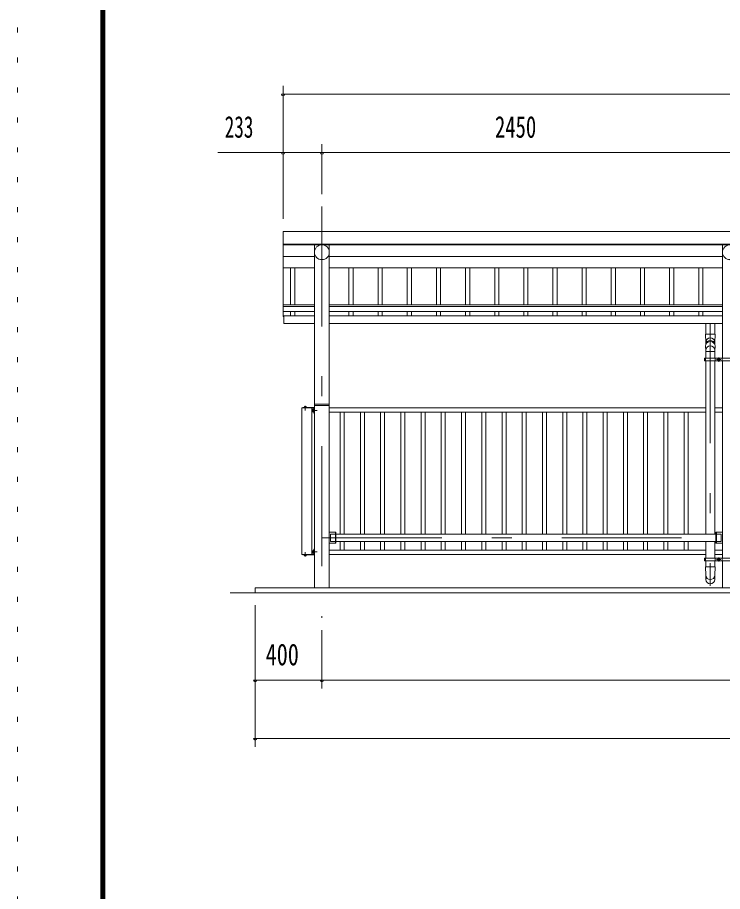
# Model space of a CAD drawing. Units: millimetres, scale not verified. Extents: x -26656 to 26658, y -10500 to 10500.
# Drawn here: x -3042 to 1191, y 0 to 5250 of the extents above; entities that cross this region are included whole.
import ezdxf
from ezdxf.enums import TextEntityAlignment as Align

# ---------------------------------------------------------------- set-up
doc = ezdxf.new("R2010")
doc.units = ezdxf.units.MM
doc.header["$LTSCALE"] = 60
doc.linetypes.add('USER3', pattern=[24, 12, -5, 2, -5])
doc.linetypes.add('USER4', pattern=[3, 0.5, -2.5])
for name, color, linetype, lineweight in [('0-2_1-05BOLD', 7, 'Continuous', 18), ('0-3_1-25CENTER', 3, 'USER3', 18), ('0-4_1-45THIN', 4, 'Continuous', 18), ('0-5_1-55DIM', 3, 'Continuous', 18), ('0-C_F-F1PAPER', 5, 'Continuous', 18), ('0-D_F-E_J_ADD', 5, 'USER4', 18)]:
    doc.layers.add(name, color=color, linetype=linetype, lineweight=lineweight)
doc.styles.add('ＭＳ ゴシック', font='')
doc.styles.get('ＭＳ ゴシック').set_extended_font_data('MS Gothic')

msp = doc.modelspace()

# ---------------------------------------------------------------- linework, layer by layer
at = {"layer": '0-2_1-05BOLD'}
for p, q in [((9218.91, 3888.53), (-1447.09, 3888.53)), ((-1447.09, 3884.46), (9218.91, 3884.46)), ((-1258.64, 1824.67), (-1258.64, 3884.46)), ((-1169.54, 3884.46), (-1169.54, 1824.67)), ((1191.36, 3202.67), (1191.36, 3884.46)), ((-1258.64, 3814.97), (-1447.09, 3814.97)), ((1191.36, 3814.97), (-1169.54, 3814.97)), ((-1447.09, 3745.48), (-1258.64, 3745.48)), ((-1169.54, 3745.48), (1191.36, 3745.48)), ((-1447.09, 3523.86), (-1258.64, 3523.86)), ((1191.36, 3523.86), (-1169.54, 3523.86)), ((-1258.64, 3513.43), (-1447.09, 3513.43)), ((-1258.64, 3483.82), (-1447.09, 3483.82)), ((-1169.54, 3513.43), (1191.36, 3513.43)), ((1191.36, 3483.82), (-1169.54, 3483.82)), ((-1447.09, 3454.91), (-1442.09, 3454.91)), ((-1169.54, 3457.49), (1191.36, 3457.49)), ((1191.36, 3412.49), (-1169.54, 3412.49)), ((1090.41, 3412.49), (1090.41, 3347.34)), ((1145.41, 3347.34), (1145.41, 3412.49)), ((1088.42, 3276.13), (1090.41, 3250.17)), ((1145.41, 3250.17), (1147.41, 3276.01)), ((1088.81, 3202.67), (1088.81, 3186.67)), ((1090.41, 3250.17), (1090.41, 3202.67)), ((1090.41, 3243.22), (1145.41, 3243.22)), ((1145.41, 3202.67), (1145.41, 3250.17)), ((1147.01, 3186.67), (1147.01, 3202.67)), ((1189.76, 3186.67), (1189.76, 3202.67)), ((1082.71, 3194.67), (1088.81, 3194.67)), ((1090.41, 3186.67), (1090.41, 2146.02)), ((1145.41, 2146.02), (1145.41, 3186.67)), ((1191.36, 2002.67), (1191.36, 3186.67)), ((-1334.84, 2904.67), (-1262.84, 2904.67)), ((-1316.53, 2912.97), (-1316.53, 2909.47)), ((-1310.75, 2909.47), (-1310.75, 2912.97)), ((-1274.84, 2024.67), (-1274.84, 2904.67)), ((-1265.44, 2893.42), (-1270.24, 2893.42)), ((-1263.44, 2891.67), (-1265.44, 2889.67)), ((-1265.44, 2887.67), (-1263.44, 2889.67)), ((-1169.54, 2919.67), (-1258.64, 2919.67)), ((-1255.64, 2927.67), (-1172.54, 2927.67)), ((1090.41, 2904.67), (-1169.54, 2904.67)), ((1191.36, 2904.67), (1145.41, 2904.67)), ((-1270.24, 2885.92), (-1265.44, 2885.92)), ((-1169.54, 2879.67), (1090.41, 2879.67)), ((1145.41, 2879.67), (1191.36, 2879.67)), ((-1132.74, 2091.67), (-1132.74, 2157.67)), ((1154.56, 2091.67), (1154.56, 2157.67)), ((-1129.54, 2146.02), (1151.36, 2146.02)), ((1151.36, 2103.32), (-1129.54, 2103.32)), ((1090.41, 2103.32), (1090.41, 2002.67)), ((1145.41, 2002.67), (1145.41, 2103.32)), ((1154.56, 2146.02), (1183.41, 2146.02)), ((-1169.54, 2049.67), (1090.41, 2049.67)), ((1145.41, 2049.67), (1191.36, 2049.67)), ((-1316.53, 2019.87), (-1316.53, 2016.38)), ((-1310.75, 2016.38), (-1310.75, 2019.87)), ((-1270.24, 2043.42), (-1265.44, 2043.42)), ((-1265.44, 2035.92), (-1270.24, 2035.92)), ((-1265.44, 2041.67), (-1263.44, 2039.67)), ((-1263.44, 2037.67), (-1265.44, 2039.67)), ((1090.41, 2024.67), (-1169.54, 2024.67)), ((1288.16, 2002.67), (1082.71, 2002.67)), ((1088.81, 2002.67), (1088.81, 1986.67)), ((1191.36, 2024.67), (1145.41, 2024.67)), ((1147.01, 2002.67), (1147.01, 1986.67)), ((1189.76, 1986.67), (1189.76, 2002.67)), ((1088.81, 1994.67), (1082.71, 1994.67)), ((1090.41, 1986.67), (1090.41, 1949.76)), ((1145.41, 1986.67), (1145.41, 1949.76)), ((1191.36, 1824.67), (1191.36, 1986.67)), ((-1764.09, 1794.67), (9535.91, 1794.67))]:
    msp.add_line(p, q, dxfattribs=at)
for points in [[(-1447.09, 3454.91), (-1447.09, 3963.67), (9218.91, 3963.67), (9218.91, 3454.91), (9213.91, 3454.91)], [(-1258.64, 3412.49), (-1442.09, 3412.49), (-1442.09, 3457.49), (-1258.64, 3457.49)], [(1145.41, 3285.11), (1145.41, 3297.68), (1147.41, 3347.34), (1088.41, 3347.34), (1090.41, 3297.68), (1090.41, 3285.11)], [(-1334.84, 2904.67), (-1334.84, 2024.67), (-1262.84, 2024.67)], [(-1262.84, 2907.87), (-1328.64, 2907.87), (-1328.64, 2904.67)], [(-1307.39, 2907.87), (-1307.39, 2909.47), (-1319.89, 2909.47), (-1319.89, 2907.87)], [(-1319.41, 2909.47), (-1319.41, 2912.97), (-1318.54, 2913.47), (-1308.74, 2913.47), (-1307.87, 2912.97), (-1307.87, 2909.47)], [(-1265.44, 2882.16), (-1270.24, 2882.16), (-1270.94, 2883.37), (-1270.94, 2895.97), (-1270.24, 2897.18), (-1265.44, 2897.18)], [(-1263.44, 2897.47), (-1265.44, 2897.47), (-1265.44, 2881.87), (-1263.44, 2881.87)], [(-1261.84, 2881.17), (-1263.44, 2881.17), (-1263.44, 2898.17), (-1261.84, 2898.17)], [(-1261.84, 2903.67), (-1261.84, 2872.87), (-1258.64, 2872.87)], [(-1169.54, 2157.67), (-1129.54, 2157.67), (-1129.54, 2091.67), (-1169.54, 2091.67)], [(1191.36, 2091.67), (1151.36, 2091.67), (1151.36, 2157.67), (1191.36, 2157.67)], [(-1132.74, 2103.32), (-1161.59, 2103.32), (-1161.59, 2146.02), (-1132.74, 2146.02)], [(1183.41, 2146.02), (1183.41, 2103.32), (1154.56, 2103.32)], [(-1261.84, 2048.17), (-1263.44, 2048.17), (-1263.44, 2031.17), (-1261.84, 2031.17)], [(-1261.84, 2025.67), (-1261.84, 2056.47), (-1258.64, 2056.47)], [(-1262.84, 2021.47), (-1328.64, 2021.47), (-1328.64, 2024.67)], [(-1319.89, 2021.47), (-1319.89, 2019.87), (-1307.39, 2019.87), (-1307.39, 2021.47)], [(-1307.87, 2019.87), (-1307.87, 2016.38), (-1308.74, 2015.87), (-1318.54, 2015.87), (-1319.41, 2016.38), (-1319.41, 2019.87)], [(-1265.44, 2047.18), (-1270.24, 2047.18), (-1270.94, 2045.97), (-1270.94, 2033.37), (-1270.24, 2032.17), (-1265.44, 2032.17)], [(-1263.44, 2031.87), (-1265.44, 2031.87), (-1265.44, 2047.47), (-1263.44, 2047.47)], [(1082.71, 2002.67), (1082.71, 1986.67), (1288.16, 1986.67), (1288.16, 2002.67)], [(1088.41, 1949.76), (1147.41, 1949.76), (1145.41, 1900.1), (1145.41, 1874.26)], [(1090.41, 1874.26), (1090.41, 1900.1), (1088.41, 1949.76)], [(9385.91, 1824.67), (-1614.09, 1824.67), (-1614.09, 1794.67)]]:
    msp.add_lwpolyline(points, dxfattribs=at)
for points in [[(1082.71, 3186.67), (1288.16, 3186.67), (1288.16, 3202.67), (1082.71, 3202.67)], [(1163.38, 3197.56), (1163.38, 3191.78), (1168.38, 3188.9), (1173.38, 3191.78), (1173.38, 3197.56), (1168.38, 3200.44)], [(1163.38, 1991.78), (1168.38, 1988.9), (1173.38, 1991.78), (1173.38, 1997.56), (1168.38, 2000.44), (1163.38, 1997.56)]]:
    msp.add_lwpolyline(points, close=True, dxfattribs=at)
for centre, radius in [((-1214.09, 3839.91), 44.55), ((1235.91, 3839.91), 44.55), ((1168.38, 3194.67), 6.25), ((1168.38, 3194.67), 4.9), ((1168.38, 1994.67), 6.25), ((1168.38, 1994.67), 4.9)]:
    msp.add_circle(centre, radius, dxfattribs=at)
for centre, radius, start, end in [((-1214.09, 3839.22), 44.55, 180, 0), ((1235.91, 3839.22), 44.55, 180, 0), ((1117.91, 3297.97), 27.55, 3.55867, 176.44133), ((1117.91, 3282.8), 27.55, 3.55867, 176.44133), ((1117.91, 3274.3), 29.55, 3.56303, 176.43697), ((1117.91, 3249.19), 27.55, 3.55867, 176.44133), ((-1317.97, 2911.15), 2.32, 51.45377, 90), ((-1313.64, 2904.96), 8.51, 70.16867, 109.82912), ((-1309.31, 2911.15), 2.32, 90, 128.53143), ((-1268.07, 2895.3), 2.88, 180, 220.72682), ((-1260.48, 2889.67), 10.46, 158.9763, 201.02541), ((-1262.84, 2903.67), 4.2, 0, 90), ((-1262.84, 2903.67), 1, 0, 90), ((-1255.64, 2924.67), 3, 90, 180), ((-1172.54, 2924.67), 3, 0, 90), ((-1268.07, 2884.04), 2.88, 139.27318, 180), ((-1317.97, 2018.19), 2.32, 270, 308.54623), ((-1313.64, 2024.38), 8.51, 250.17088, 289.83133), ((-1309.31, 2018.19), 2.32, 231.46857, 270), ((-1268.07, 2045.3), 2.88, 180, 220.72682), ((-1268.07, 2034.04), 2.88, 139.27318, 180), ((-1260.48, 2039.67), 10.46, 158.97459, 201.0237), ((-1262.84, 2025.67), 1, 270, 0), ((-1262.84, 2025.67), 4.2, 270, 0), ((1117.91, 1901.08), 27.55, 183.55867, 356.44133), ((1117.91, 1875.97), 27.55, 183.56303, 356.43697)]:
    msp.add_arc(centre, radius, start, end, dxfattribs=at)
at = {"layer": '0-3_1-25CENTER'}
for p, q in [((-1214.09, 4114.67), (-1214.09, 1644.67)), ((1117.91, 3412.49), (1117.91, 1836.31)), ((1168.38, 3182.17), (1168.38, 3207.17)), ((1155.88, 3194.67), (1180.88, 3194.67)), ((-1313.64, 2890.19), (-1313.64, 2916.38)), ((-1243.04, 2889.67), (-1274.95, 2889.67)), ((-1214.09, 2124.67), (8985.91, 2124.67)), ((-1313.64, 2039.15), (-1313.64, 2012.96)), ((-1243.04, 2039.67), (-1274.95, 2039.67)), ((1168.38, 2007.17), (1168.38, 1982.17)), ((1155.88, 1994.67), (1180.88, 1994.67))]:
    msp.add_line(p, q, dxfattribs=at)
at = {"layer": '0-4_1-45THIN'}
for p, q in [((-1401.59, 3745.48), (-1401.59, 3523.86)), ((-1376.59, 3523.86), (-1376.59, 3745.48)), ((-1051.58, 3523.86), (-1051.58, 3745.48)), ((-1026.59, 3745.48), (-1026.59, 3523.86)), ((-876.59, 3745.48), (-876.59, 3523.86)), ((-851.59, 3523.86), (-851.59, 3745.48)), ((-701.58, 3523.86), (-701.58, 3745.48)), ((-676.58, 3745.48), (-676.58, 3523.86)), ((-526.59, 3745.48), (-526.59, 3523.86)), ((-501.58, 3523.86), (-501.58, 3745.48)), ((-351.59, 3523.86), (-351.59, 3745.48)), ((-326.58, 3745.48), (-326.58, 3523.86)), ((-176.59, 3745.48), (-176.59, 3523.86)), ((-151.59, 3523.86), (-151.59, 3745.48)), ((-1.59, 3523.86), (-1.59, 3745.48)), ((23.41, 3745.48), (23.41, 3523.86)), ((173.41, 3745.48), (173.41, 3523.86)), ((198.41, 3523.86), (198.41, 3745.48)), ((348.42, 3523.86), (348.42, 3745.48)), ((373.42, 3745.48), (373.42, 3523.86)), ((523.42, 3745.48), (523.42, 3523.86)), ((548.42, 3523.86), (548.42, 3745.48)), ((698.41, 3523.86), (698.41, 3745.48)), ((723.41, 3745.48), (723.41, 3523.86)), ((873.41, 3745.48), (873.41, 3523.86)), ((898.42, 3523.86), (898.42, 3745.48)), ((1048.41, 3523.86), (1048.41, 3745.48)), ((1073.41, 3745.48), (1073.41, 3523.86)), ((-1401.59, 3483.82), (-1401.59, 3457.49)), ((-1376.59, 3457.49), (-1376.59, 3483.82)), ((-1051.58, 3457.49), (-1051.58, 3483.82)), ((-1026.59, 3483.82), (-1026.59, 3457.49)), ((-876.59, 3483.82), (-876.59, 3457.49)), ((-851.59, 3457.49), (-851.59, 3483.82)), ((-701.58, 3457.49), (-701.58, 3483.82)), ((-676.58, 3483.82), (-676.58, 3457.49)), ((-526.59, 3483.82), (-526.59, 3457.49)), ((-501.58, 3457.49), (-501.58, 3483.82)), ((-351.59, 3457.49), (-351.59, 3483.82)), ((-326.58, 3483.82), (-326.58, 3457.49)), ((-176.59, 3483.82), (-176.59, 3457.49)), ((-151.59, 3457.49), (-151.59, 3483.82)), ((-1.59, 3457.49), (-1.59, 3483.82)), ((23.41, 3483.82), (23.41, 3457.49)), ((173.41, 3483.82), (173.41, 3457.49)), ((198.41, 3457.49), (198.41, 3483.82)), ((348.42, 3457.49), (348.42, 3483.82)), ((373.42, 3483.82), (373.42, 3457.49)), ((523.42, 3483.82), (523.42, 3457.49)), ((548.42, 3457.49), (548.42, 3483.82)), ((698.41, 3457.49), (698.41, 3483.82)), ((723.41, 3483.82), (723.41, 3457.49)), ((873.41, 3483.82), (873.41, 3457.49)), ((898.42, 3457.49), (898.42, 3483.82)), ((1048.41, 3457.49), (1048.41, 3483.82)), ((1073.41, 3483.82), (1073.41, 3457.49)), ((-1104.59, 2146.02), (-1104.59, 2879.67)), ((-1080.59, 2879.67), (-1080.59, 2146.02)), ((-983.09, 2146.02), (-983.09, 2879.67)), ((-959.09, 2879.67), (-959.09, 2146.02)), ((-861.59, 2146.02), (-861.59, 2879.67)), ((-837.59, 2879.67), (-837.59, 2146.02)), ((-740.09, 2146.02), (-740.09, 2879.67)), ((-716.09, 2879.67), (-716.09, 2146.02)), ((-618.59, 2146.02), (-618.59, 2879.67)), ((-594.59, 2879.67), (-594.59, 2146.02)), ((-497.09, 2146.02), (-497.09, 2879.67)), ((-473.09, 2879.67), (-473.09, 2146.02)), ((-375.59, 2146.02), (-375.59, 2879.67)), ((-351.59, 2879.67), (-351.59, 2146.02)), ((-254.09, 2146.02), (-254.09, 2879.67)), ((-230.09, 2879.67), (-230.09, 2146.02)), ((-132.59, 2146.02), (-132.59, 2879.67)), ((-108.59, 2879.67), (-108.59, 2146.02)), ((-11.09, 2146.02), (-11.09, 2879.67)), ((12.91, 2879.67), (12.91, 2146.02)), ((110.41, 2146.02), (110.41, 2879.67)), ((134.41, 2879.67), (134.41, 2146.02)), ((231.91, 2146.02), (231.91, 2879.67)), ((255.91, 2879.67), (255.91, 2146.02)), ((353.41, 2146.02), (353.41, 2879.67)), ((377.41, 2879.67), (377.41, 2146.02)), ((474.91, 2146.02), (474.91, 2879.67)), ((498.91, 2879.67), (498.91, 2146.02)), ((596.41, 2146.02), (596.41, 2879.67)), ((620.41, 2879.67), (620.41, 2146.02)), ((717.91, 2146.02), (717.91, 2879.67)), ((741.91, 2879.67), (741.91, 2146.02)), ((839.41, 2146.02), (839.41, 2879.67)), ((863.41, 2879.67), (863.41, 2146.02)), ((960.91, 2146.02), (960.91, 2879.67)), ((984.91, 2879.67), (984.91, 2146.02)), ((-1104.59, 2103.32), (-1104.59, 2049.67)), ((-1080.59, 2049.67), (-1080.59, 2103.32)), ((-983.09, 2103.32), (-983.09, 2049.67)), ((-959.09, 2049.67), (-959.09, 2103.32)), ((-861.59, 2103.32), (-861.59, 2049.67)), ((-837.59, 2049.67), (-837.59, 2103.32)), ((-740.09, 2103.32), (-740.09, 2049.67)), ((-716.09, 2049.67), (-716.09, 2103.32)), ((-618.59, 2103.32), (-618.59, 2049.67)), ((-594.59, 2049.67), (-594.59, 2103.32)), ((-497.09, 2103.32), (-497.09, 2049.67)), ((-473.09, 2049.67), (-473.09, 2103.32)), ((-375.59, 2103.32), (-375.59, 2049.67)), ((-351.59, 2049.67), (-351.59, 2103.32)), ((-254.09, 2103.32), (-254.09, 2049.67)), ((-230.09, 2049.67), (-230.09, 2103.32)), ((-132.59, 2103.32), (-132.59, 2049.67)), ((-108.59, 2049.67), (-108.59, 2103.32)), ((-11.09, 2103.32), (-11.09, 2049.67)), ((12.91, 2049.67), (12.91, 2103.32)), ((110.41, 2103.32), (110.41, 2049.67)), ((134.41, 2049.67), (134.41, 2103.32)), ((231.91, 2103.32), (231.91, 2049.67)), ((255.91, 2049.67), (255.91, 2103.32)), ((353.41, 2103.32), (353.41, 2049.67)), ((377.41, 2049.67), (377.41, 2103.32)), ((474.91, 2103.32), (474.91, 2049.67)), ((498.91, 2049.67), (498.91, 2103.32)), ((596.41, 2103.32), (596.41, 2049.67)), ((620.41, 2049.67), (620.41, 2103.32)), ((717.91, 2103.32), (717.91, 2049.67)), ((741.91, 2049.67), (741.91, 2103.32)), ((839.41, 2103.32), (839.41, 2049.67)), ((863.41, 2049.67), (863.41, 2103.32)), ((960.91, 2103.32), (960.91, 2049.67)), ((984.91, 2049.67), (984.91, 2103.32))]:
    msp.add_line(p, q, dxfattribs=at)
at = {"layer": '0-5_1-55DIM'}
for p, q in [((-1447.09, 4838.67), (-1447.09, 4039.67)), ((-1437.09, 4788.67), (-1457.09, 4788.67)), ((9218.91, 4788.67), (-1447.09, 4788.67)), ((-1214.09, 4488.67), (-1214.09, 4189.67)), ((9611.41, 4438.67), (-1839.59, 4438.67)), ((-1437.09, 4438.67), (-1457.09, 4438.67)), ((-1204.09, 4438.67), (-1224.09, 4438.67)), ((-1614.09, 869.67), (-1614.09, 1719.67)), ((-1214.09, 1569.67), (-1214.09, 1219.67)), ((-1604.09, 1269.67), (-1624.09, 1269.67)), ((-1614.09, 1269.67), (9385.91, 1269.67)), ((-1204.09, 1269.67), (-1224.09, 1269.67)), ((-1604.09, 919.67), (-1624.09, 919.67)), ((9385.91, 919.67), (-1614.09, 919.67))]:
    msp.add_line(p, q, dxfattribs=at)
for centre in [(-1447.09, 4788.67), (-1447.09, 4438.67), (-1214.09, 4438.67), (-1614.09, 1269.67), (-1214.09, 1269.67), (-1614.09, 919.67)]:
    msp.add_arc(centre, 10, 180, 0, dxfattribs=at)
at = {"layer": '0-C_F-F1PAPER'}
for points in [[(26158.25, -10000), (26158.25, 10100), (-2541.75, 10100), (-2541.75, -10000)], [(26155.74, -9997.5), (26155.74, 10097.5), (-2539.25, 10097.5), (-2539.25, -9997.5)], [(26153.24, -9995), (-2536.75, -9995), (-2536.75, 10095), (26153.24, 10095)], [(26150.74, -9992.5), (26150.74, 10092.5), (-2534.25, 10092.5), (-2534.25, -9992.5)], [(26148.25, -9990), (-2531.75, -9990), (-2531.75, 10090), (26148.25, 10090)], [(26145.75, -9987.5), (26145.75, 10087.5), (-2529.25, 10087.5), (-2529.25, -9987.5)], [(26143.24, -9985), (-2526.75, -9985), (-2526.75, 10085), (26143.24, 10085)], [(26140.75, -9982.5), (26140.75, 10082.5), (-2524.25, 10082.5), (-2524.25, -9982.5)], [(26138.24, -9980), (26138.24, 10080), (-2521.75, 10080), (-2521.75, -9980)], [(26135.75, -9977.5), (26135.75, 10077.5), (-2519.25, 10077.5), (-2519.25, -9977.5)], [(26133.25, -9975), (-2516.75, -9975), (-2516.75, 10075), (26133.25, 10075)]]:
    msp.add_lwpolyline(points, close=True, dxfattribs=at)
at = {"layer": '0-D_F-E_J_ADD'}
msp.add_lwpolyline([(26658.25, -10500), (-3041.75, -10500), (-3041.75, 10500), (26658.25, 10500)], close=True, dxfattribs=at)

# ---------------------------------------------------------------- texts
at = {"layer": '0-5_1-55DIM', "color": 7, "style": 'ＭＳ ゴシック'}
for s, width, p in [('233', 0.65, (-1797.76, 4488.67)), ('2450', 0.7, (-175.1, 4488.67)), ('400', 0.75, (-1551.71, 1319.67))]:
    msp.add_text(s, height=130.2, dxfattribs=dict(at, width=width)).set_placement(p, align=Align.BOTTOM_LEFT)

doc.saveas('drawing.dxf')
